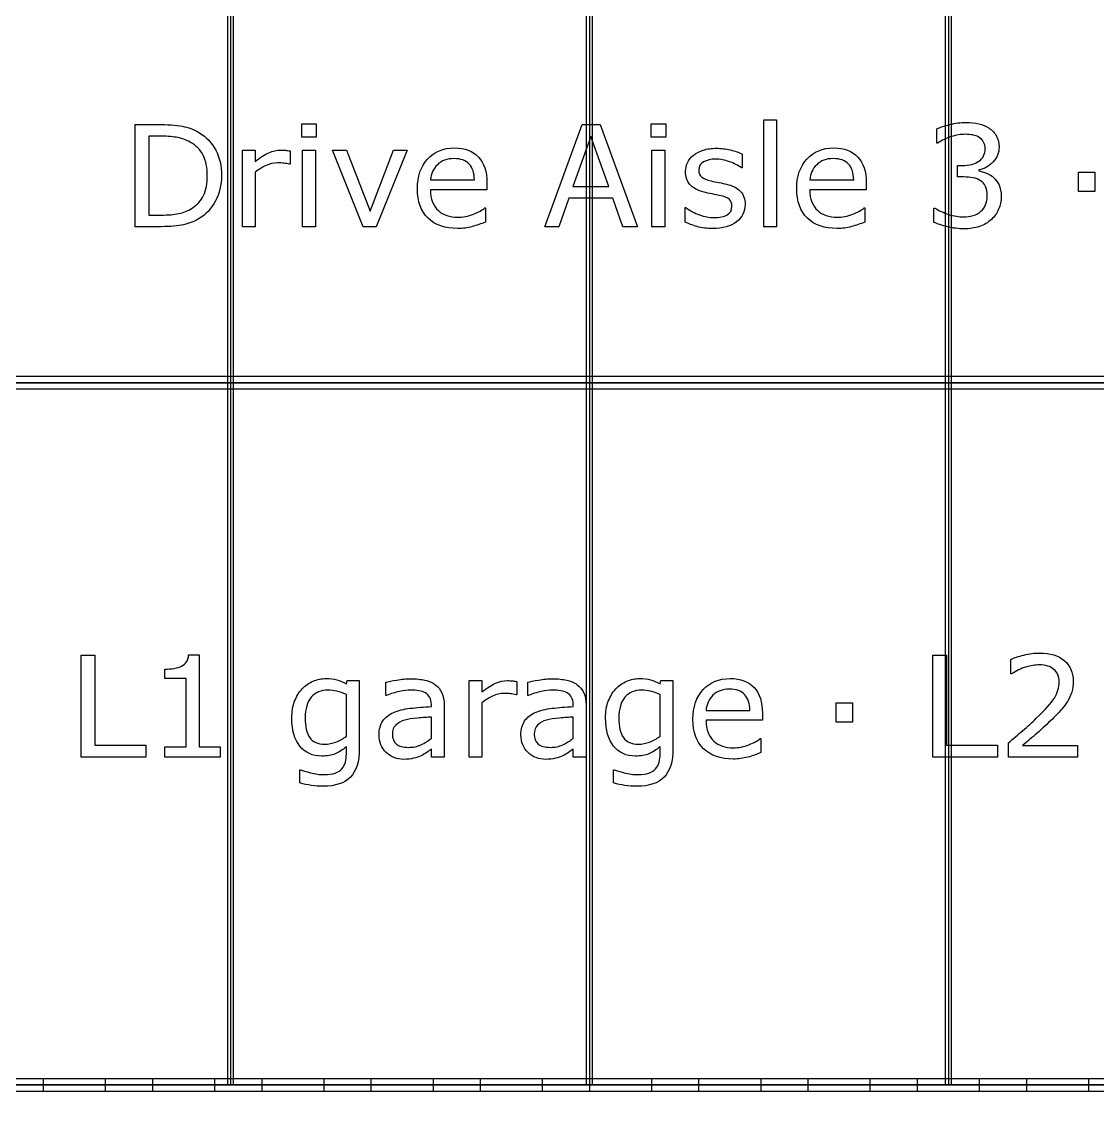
# Model space of a CAD drawing. Extents: x -13 to 750, y 12 to 2314.
# Drawn here: x 105.6 to 174.6, y 293.4 to 364 of the extents above; entities that cross this region are included whole.
import ezdxf

# ---------------------------------------------------------------- set-up
doc = ezdxf.new("R2010")
doc.units = 0
doc.layers.get('0').update_dxf_attribs({"linetype": 'CONTINUOUS'})

msp = doc.modelspace()

# ---------------------------------------------------------------- linework, layer by layer
at = {"color": 7}
for points in [[(118.80078, 553.89), (118.80078, 295.89), (119.19922, 295.89), (119.19922, 553.89)], [(141.80078, 553.89), (141.80078, 295.89), (142.19922, 295.89), (142.19922, 553.89)], [(164.80078, 553.89), (164.80078, 295.89), (165.19922, 295.89), (165.19922, 553.89)], [(44, 366.89), (268, 366.89), (268, 340.89), (44, 340.89)], [(124.49341, 356.6203), (123.56177, 356.6203), (123.56177, 357.4772), (124.49341, 357.4772)], [(145.073, 350.89), (144.14575, 350.89), (143.50415, 352.7137), (140.67407, 352.7137), (140.03247, 350.89), (139.14917, 350.89), (141.53101, 357.4335), (142.69116, 357.4335)], [(146.88794, 356.6205), (145.9563, 356.6205), (145.9563, 357.4774), (146.88794, 357.4774)], [(153.99393, 350.89), (153.16775, 350.89), (153.16775, 357.7279), (153.99393, 357.7279)], [(143.23608, 353.4608), (142.08911, 356.6732), (140.93774, 353.4608)], [(124.44071, 350.8898), (123.61454, 350.8898), (123.61454, 355.7985), (124.44071, 355.7985)], [(130.3206, 355.7985), (128.33427, 350.8898), (127.5037, 350.8898), (125.53056, 355.7985), (126.42704, 355.7985), (127.94755, 351.8918), (129.45487, 355.7985)], [(146.83524, 350.89), (146.00906, 350.89), (146.00906, 355.7987), (146.83524, 355.7987)], [(118.42456, 354.1551), (118.42456, 354.1551)], [(174.38895, 353.1356), (173.33865, 353.1356), (173.33865, 354.3793), (174.38895, 354.3793)], [(43.599609, 341.2904), (43.599609, 295.4896), (268.40039, 295.4896), (268.40039, 341.2904)], [(44, 340.89), (268, 340.89), (268, 295.89), (44, 295.89)], [(44.400391, 340.4896), (267.59961, 340.4896), (267.59961, 296.2904), (44.400391, 296.2904)], [(113.58179, 316.8901), (109.44214, 316.8901), (109.44214, 323.4336), (110.31226, 323.4336), (110.31226, 317.6635), (113.58179, 317.6635)], [(168.14868, 316.8901), (164.00903, 316.8901), (164.00903, 323.4336), (164.87915, 323.4336), (164.87915, 317.6635), (168.14868, 317.6635)], [(158.85425, 319.1357), (157.80396, 319.1357), (157.80396, 320.3794), (158.85425, 320.3794)], [(126.427, 318.2393), (126.427, 318.2393)], [(146.52759, 318.2393), (146.52759, 318.2393)], [(44, 295.89), (268, 295.89), (268, 151.89), (44, 151.89)], [(107, 296.2904), (107, 295.4896), (111, 295.4896), (111, 296.2904)], [(114, 296.2904), (114, 295.4896), (118, 295.4896), (118, 296.2904)], [(121, 296.2904), (121, 295.4896), (125, 295.4896), (125, 296.2904)], [(128, 296.2904), (128, 295.4896), (132, 295.4896), (132, 296.2904)], [(135, 296.2904), (135, 295.4896), (139, 295.4896), (139, 296.2904)], [(142, 296.2904), (142, 295.4896), (146, 295.4896), (146, 296.2904)], [(149, 296.2904), (149, 295.4896), (153, 295.4896), (153, 296.2904)], [(156, 296.2904), (156, 295.4896), (160, 295.4896), (160, 296.2904)], [(163, 296.2904), (163, 295.4896), (167, 295.4896), (167, 296.2904)], [(170, 296.2904), (170, 295.4896), (174, 295.4896), (174, 296.2904)]]:
    msp.add_lwpolyline(points, close=True, dxfattribs=at)
for points in [[(119, 553.89), (119, 295.89)], [(142, 553.89), (142, 295.89)], [(165, 553.89), (165, 295.89)], [(114.54858, 350.89), (112.89624, 350.89), (112.89624, 357.4335), (114.53101, 357.4335)], [(114.58374, 356.6863), (113.76636, 356.6863), (113.76636, 351.637), (114.58374, 351.637)], [(164.30787, 356.2382), (164.26397, 356.2382), (164.26397, 357.1567)], [(120.5911, 354.3752), (120.5911, 350.89), (119.76493, 350.89), (119.76493, 355.7987), (120.5911, 355.7987), (120.5911, 355.0736)], [(122.82792, 355.7457), (122.82788, 354.8976)], [(151.78343, 355.5479), (151.78343, 354.6646), (151.73953, 354.6646)], [(122.82788, 354.8976), (122.78398, 354.8976)], [(165.98219, 354.076), (165.58668, 354.076), (165.58668, 354.8055), (165.8943, 354.8055)], [(166.95781, 354.5287), (166.95781, 354.4667)], [(117.51489, 354.1679), (117.51489, 354.1681)], [(131.81474, 353.8913), (134.62724, 353.8913)], [(156.12088, 353.8915), (158.93338, 353.8915)], [(167.90264, 354.0405), (167.90262, 354.0409)], [(135.43144, 353.2585), (131.81474, 353.2585)], [(135.43139, 353.7067), (135.43144, 353.2585)], [(159.73758, 353.2587), (156.12088, 353.2587)], [(159.73753, 353.7069), (159.73758, 353.2587)], [(135.29081, 352.0895), (135.33471, 352.0895), (135.33471, 351.1886)], [(148.14041, 351.1844), (148.14041, 352.1117), (148.18431, 352.1117)], [(151.97684, 352.3044), (151.97684, 352.305)], [(159.59695, 352.0897), (159.64085, 352.0897), (159.64085, 351.1888)], [(164.07498, 351.1669), (164.07498, 352.0853), (164.14088, 352.0853)], [(116.31958, 323.4556), (117.00073, 323.4556), (117.00073, 317.5582), (118.33667, 317.5582), (118.33667, 316.8901)], [(169.05396, 322.2382), (169.01006, 322.2382), (169.01006, 323.1611)], [(118.33667, 316.8901), (114.79468, 316.8901), (114.79468, 317.5581), (116.15698, 317.5581), (116.15698, 321.9438), (114.79468, 321.9438), (114.79468, 322.5415)], [(126.42703, 321.5877), (126.47973, 321.7986), (127.25316, 321.7986), (127.25317, 317.4482)], [(129.0022, 320.854), (128.9583, 320.854), (128.9583, 321.6933)], [(135.11064, 320.3755), (135.11064, 316.89), (134.28446, 316.89), (134.28446, 321.7987), (135.11064, 321.7987), (135.11064, 321.0736)], [(137.34745, 321.7457), (137.34741, 320.8979)], [(138.09009, 320.854), (138.04619, 320.854), (138.04619, 321.6933)], [(146.52753, 321.5877), (146.58023, 321.7986), (147.35367, 321.7986), (147.35376, 317.4482)], [(126.427, 318.2392), (126.427, 320.9155)], [(137.34741, 320.8979), (137.30351, 320.8979)], [(146.52759, 318.2392), (146.52759, 320.9155)], [(131.87183, 320.1336), (131.87183, 320.261)], [(132.69365, 320.2209), (132.6936, 316.8901)], [(140.95972, 320.1336), (140.95972, 320.261)], [(141.78154, 320.2209), (141.78149, 316.8901)], [(149.47192, 319.8916), (152.28442, 319.8916)], [(131.87183, 318.0986), (131.87183, 319.4653)], [(140.95972, 318.0986), (140.95972, 319.4653)], [(153.08862, 319.2588), (149.47192, 319.2588)], [(153.08858, 319.707), (153.08862, 319.2588)], [(131.87183, 318.0985), (131.87183, 318.0986)], [(140.95972, 318.0985), (140.95972, 318.0986)], [(152.948, 318.0898), (152.9919, 318.0898), (152.9919, 317.1889)], [(173.2771, 316.8901), (168.84741, 316.8901), (168.84741, 317.8086)], [(126.42703, 317.1097), (126.42703, 317.558)], [(132.6936, 316.8901), (131.87183, 316.8901), (131.87183, 317.413)], [(141.78149, 316.8901), (140.95972, 316.8901), (140.95972, 317.413)], [(146.52753, 317.1097), (146.52753, 317.558)], [(169.75711, 317.6416), (173.27713, 317.6416), (173.2771, 316.8901)], [(123.44751, 315.2421), (123.44751, 316.0858), (123.49151, 316.0858)], [(143.5481, 315.2421), (143.5481, 316.0858), (143.592, 316.0858)]]:
    msp.add_lwpolyline(points, dxfattribs=at)
for points in [[(114.53101, 357.4335), (115.169677, 357.4335), (115.67651, 357.3866), (116.05151, 357.2928)], [(164.26397, 357.1567), (164.471977, 357.259233), (164.74883, 357.353), (165.09453, 357.438)], [(165.09453, 357.438), (165.443163, 357.525867), (165.780077, 357.5698), (166.10527, 357.5698)], [(166.10527, 357.5698), (166.42461, 357.5698), (166.70586, 357.540467), (166.94902, 357.4818)], [(166.94902, 357.4818), (167.192187, 357.423133), (167.411913, 357.329367), (167.6082, 357.2005)], [(115.62524, 356.5983), (115.335207, 356.656967), (114.98804, 356.6863), (114.58374, 356.6863)], [(116.05151, 357.2928), (116.429443, 357.202), (116.74878, 357.076033), (117.00952, 356.9149)], [(117.00952, 356.9149), (117.454833, 356.636567), (117.802003, 356.265967), (118.05103, 355.8031)], [(165.19557, 356.6601), (164.88209, 356.5605), (164.58619, 356.419867), (164.30787, 356.2382)], [(166.08326, 356.8095), (165.80494, 356.8095), (165.509043, 356.7597), (165.19557, 356.6601)], [(166.57105, 356.7655), (166.427497, 356.794833), (166.2649, 356.8095), (166.08326, 356.8095)], [(166.97535, 356.6073), (166.849377, 356.683433), (166.71461, 356.736167), (166.57105, 356.7655)], [(167.2566, 356.3129), (167.18922, 356.432967), (167.09547, 356.5311), (166.97535, 356.6073)], [(167.6082, 357.2005), (167.81914, 357.0599), (167.97881, 356.89), (168.08721, 356.6908)], [(168.08721, 356.6908), (168.19561, 356.4916), (168.24981, 356.2587), (168.24981, 355.9921)], [(116.44702, 356.2951), (116.189207, 356.441567), (115.91528, 356.542633), (115.62524, 356.5983)], [(117.24683, 355.4645), (117.068117, 355.8161), (116.801513, 356.092967), (116.44702, 356.2951)], [(131.63012, 355.2272), (132.069573, 355.698867), (132.64672, 355.9347), (133.36156, 355.9347)], [(133.36156, 355.9347), (134.023673, 355.9347), (134.53344, 355.741333), (134.89086, 355.3546)], [(149.29173, 355.794), (149.54661, 355.876), (149.83079, 355.917), (150.14427, 355.917)], [(150.14427, 355.917), (150.437237, 355.917), (150.733133, 355.8804), (151.03196, 355.8072)], [(155.93626, 355.2274), (156.375713, 355.699067), (156.95286, 355.9349), (157.6677, 355.9349)], [(157.6677, 355.9349), (158.329813, 355.9349), (158.83958, 355.741533), (159.197, 355.3548)], [(166.95777, 355.0824), (167.224377, 355.269867), (167.35768, 355.542333), (167.35768, 355.8998)], [(167.35768, 355.8998), (167.35768, 356.058), (167.323987, 356.1957), (167.2566, 356.3129)], [(168.24981, 355.9921), (168.24981, 355.628767), (168.120903, 355.310867), (167.86309, 355.0384)], [(117.51489, 354.1681), (117.51489, 354.680833), (117.425537, 355.112967), (117.24683, 355.4645)], [(118.05103, 355.8031), (118.30005, 355.340167), (118.42456, 354.790833), (118.42456, 354.1551)], [(120.5911, 355.0736), (120.919227, 355.337267), (121.207803, 355.5233), (121.45683, 355.6317)], [(121.45683, 355.6317), (121.708783, 355.743033), (121.96513, 355.7987), (122.22587, 355.7987)], [(122.22587, 355.7987), (122.369423, 355.7987), (122.473427, 355.794367), (122.53788, 355.7857)], [(122.53788, 355.7857), (122.602347, 355.779033), (122.699027, 355.7657), (122.82792, 355.7457)], [(130.97533, 353.3156), (130.97533, 354.118333), (131.193593, 354.755533), (131.63012, 355.2272)], [(133.31767, 355.2536), (132.875283, 355.2536), (132.522253, 355.123233), (132.25858, 354.8625)], [(134.29765, 354.8976), (134.083783, 355.134933), (133.757123, 355.2536), (133.31767, 355.2536)], [(134.89086, 355.3546), (135.251213, 354.967933), (135.43139, 354.418633), (135.43139, 353.7067)], [(148.28538, 354.9898), (148.37034, 355.168533), (148.49778, 355.3282), (148.6677, 355.4688)], [(148.6677, 355.4688), (148.831767, 355.606467), (149.039777, 355.714867), (149.29173, 355.794)], [(150.08279, 355.2183), (149.781037, 355.2183), (149.526157, 355.1597), (149.31815, 355.0425)], [(150.97049, 355.0557), (150.66873, 355.1641), (150.37283, 355.2183), (150.08279, 355.2183)], [(151.03196, 355.8072), (151.33372, 355.736867), (151.58421, 355.650433), (151.78343, 355.5479)], [(155.28147, 353.3158), (155.28147, 354.118533), (155.499733, 354.755733), (155.93626, 355.2274)], [(157.62381, 355.2538), (157.18143, 355.2538), (156.828403, 355.123433), (156.56473, 354.8627)], [(158.60379, 354.8978), (158.389923, 355.135133), (158.063263, 355.2538), (157.62381, 355.2538)], [(159.197, 355.3548), (159.557353, 354.968133), (159.73753, 354.418833), (159.73753, 353.7069)], [(121.27665, 354.8102), (121.039343, 354.698867), (120.810827, 354.553867), (120.5911, 354.3752)], [(122.01493, 354.9816), (121.76005, 354.9816), (121.513957, 354.924467), (121.27665, 354.8102)], [(122.42362, 354.9596), (122.309367, 354.974267), (122.173137, 354.9816), (122.01493, 354.9816)], [(122.78398, 354.8976), (122.660933, 354.926933), (122.540813, 354.9476), (122.42362, 354.9596)], [(132.25858, 354.8625), (131.99784, 354.6017), (131.849893, 354.277967), (131.81474, 353.8913)], [(134.62724, 353.8913), (134.624573, 354.3249), (134.51471, 354.660333), (134.29765, 354.8976)], [(148.16233, 354.4185), (148.16233, 354.620633), (148.203347, 354.811067), (148.28538, 354.9898)], [(149.31815, 355.0425), (149.110137, 354.928233), (149.00613, 354.756867), (149.00613, 354.5284)], [(149.00613, 354.5284), (149.00613, 354.3262), (149.06912, 354.173833), (149.1951, 354.0713)], [(151.73953, 354.6646), (151.528597, 354.819867), (151.27225, 354.950233), (150.97049, 355.0557)], [(156.56473, 354.8627), (156.303983, 354.6019), (156.156033, 354.278167), (156.12088, 353.8915)], [(158.93338, 353.8915), (158.930713, 354.3251), (158.82085, 354.660533), (158.60379, 354.8978)], [(165.8943, 354.8055), (166.339613, 354.8055), (166.694103, 354.8978), (166.95777, 355.0824)], [(167.86309, 355.0384), (167.608203, 354.768867), (167.306443, 354.598967), (166.95781, 354.5287)], [(117.2688, 352.8935), (117.43286, 353.233367), (117.51489, 353.658167), (117.51489, 354.1679)], [(118.42456, 354.1551), (118.42456, 353.560367), (118.29419, 353.0213), (118.03345, 352.5379)], [(148.4304, 353.6011), (148.251687, 353.823767), (148.16233, 354.096233), (148.16233, 354.4185)], [(149.1951, 354.0713), (149.318147, 353.968767), (149.517363, 353.8853), (149.79275, 353.8209)], [(149.79275, 353.8209), (149.945097, 353.785567), (150.11502, 353.7504), (150.30252, 353.7154)], [(166.58863, 354.023), (166.40113, 354.058333), (166.198983, 354.076), (165.98219, 354.076)], [(167.06764, 353.8384), (166.9358, 353.929267), (166.77613, 353.9908), (166.58863, 354.023)], [(166.95781, 354.4667), (167.098437, 354.443367), (167.25957, 354.393567), (167.44121, 354.3173)], [(167.37525, 353.4737), (167.30201, 353.628967), (167.199473, 353.750533), (167.06764, 353.8384)], [(167.44121, 354.3173), (167.62285, 354.2441), (167.77666, 354.151833), (167.90264, 354.0405)], [(167.90262, 354.0409), (168.043247, 353.9149), (168.15897, 353.7567), (168.24979, 353.5663)], [(131.66088, 351.4347), (131.203847, 351.8771), (130.97533, 352.504067), (130.97533, 353.3156)], [(131.81474, 353.2585), (131.81474, 352.9567), (131.86015, 352.693), (131.95097, 352.4674)], [(149.34886, 353.1001), (148.918193, 353.214367), (148.61204, 353.381367), (148.4304, 353.6011)], [(149.86302, 352.9859), (149.67552, 353.021233), (149.504133, 353.0593), (149.34886, 353.1001)], [(150.30252, 353.7154), (150.492947, 353.680067), (150.65115, 353.647733), (150.77713, 353.6184)], [(150.77713, 353.6184), (151.160917, 353.530533), (151.456813, 353.379667), (151.66482, 353.1658)], [(151.66482, 353.1658), (151.872833, 352.949), (151.97684, 352.661867), (151.97684, 352.3044)], [(155.96702, 351.4349), (155.509987, 351.8773), (155.28147, 352.504267), (155.28147, 353.3158)], [(156.12088, 353.2587), (156.12088, 352.9569), (156.16629, 352.6932), (156.25711, 352.4676)], [(167.48951, 352.8936), (167.48951, 353.128), (167.451423, 353.321367), (167.37525, 353.4737)], [(168.24979, 353.5663), (168.34061, 353.375833), (168.38602, 353.129733), (168.38602, 352.828)], [(116.53931, 352.0717), (116.864503, 352.2797), (117.107667, 352.553633), (117.2688, 352.8935)], [(118.03345, 352.5379), (117.775637, 352.054567), (117.431397, 351.679567), (117.00073, 351.4129)], [(131.95097, 352.4674), (132.04179, 352.2448), (132.1663, 352.0617), (132.3245, 351.9181)], [(150.32444, 352.8939), (150.207253, 352.920567), (150.053447, 352.951233), (149.86302, 352.9859)], [(150.96604, 352.639), (150.854713, 352.7386), (150.640847, 352.823567), (150.32444, 352.8939)], [(151.13304, 352.1996), (151.13304, 352.392933), (151.077373, 352.5394), (150.96604, 352.639)], [(156.25711, 352.4676), (156.34793, 352.245), (156.472443, 352.0619), (156.63065, 351.9183)], [(167.38844, 352.3047), (167.45582, 352.459967), (167.48951, 352.656267), (167.48951, 352.8936)], [(168.38602, 352.828), (168.38602, 352.529133), (168.33182, 352.2552), (168.22342, 352.0062)], [(114.58374, 351.637), (115.002687, 351.637), (115.367433, 351.667667), (115.67798, 351.729)], [(115.67798, 351.729), (115.991453, 351.790333), (116.278563, 351.904567), (116.53931, 352.0717)], [(132.3245, 351.9181), (132.476847, 351.7775), (132.657023, 351.672033), (132.86503, 351.6017)], [(133.55937, 351.4962), (133.89335, 351.4962), (134.228797, 351.562133), (134.56571, 351.694)], [(134.56571, 351.694), (134.905557, 351.828733), (135.147257, 351.960567), (135.29081, 352.0895)], [(148.18431, 352.1117), (148.44505, 351.915367), (148.735087, 351.758633), (149.05442, 351.6415)], [(150.82542, 351.6459), (151.0305, 351.763033), (151.13304, 351.9476), (151.13304, 352.1996)], [(151.97684, 352.305), (151.97684, 351.8568), (151.790803, 351.489133), (151.41873, 351.202)], [(156.63065, 351.9183), (156.78299, 351.7777), (156.963163, 351.672233), (157.17117, 351.6019)], [(157.86551, 351.4964), (158.199497, 351.4964), (158.534947, 351.562333), (158.87186, 351.6942)], [(158.87186, 351.6942), (159.2117, 351.828933), (159.453397, 351.960767), (159.59695, 352.0897)], [(164.14088, 352.0853), (164.3899, 351.921233), (164.68287, 351.785), (165.01979, 351.6766)], [(165.01979, 351.6766), (165.356703, 351.5682), (165.681897, 351.514), (165.99537, 351.514)], [(166.58424, 351.606), (166.792247, 351.667333), (166.960703, 351.758167), (167.08961, 351.8785)], [(167.08961, 351.8785), (167.224377, 352.007367), (167.323987, 352.149433), (167.38844, 352.3047)], [(168.22342, 352.0062), (168.11502, 351.7572), (167.962677, 351.5404), (167.76639, 351.3558)], [(115.99878, 351.013), (115.632567, 350.931), (115.149167, 350.89), (114.54858, 350.89)], [(117.00073, 351.4129), (116.701903, 351.228367), (116.36792, 351.095067), (115.99878, 351.013)], [(133.56811, 350.7755), (132.753657, 350.7755), (132.117913, 350.995233), (131.66088, 351.4347)], [(132.86503, 351.6017), (133.07597, 351.531367), (133.307417, 351.4962), (133.55937, 351.4962)], [(135.33471, 351.1886), (135.05639, 351.0714), (134.77221, 350.973267), (134.48217, 350.8942)], [(148.90066, 350.8988), (148.598907, 350.986667), (148.34549, 351.081867), (148.14041, 351.1844)], [(149.05442, 351.6415), (149.37376, 351.527233), (149.679913, 351.4701), (149.97288, 351.4701)], [(151.41873, 351.202), (151.04959, 350.914867), (150.54422, 350.7713), (149.90262, 350.7713)], [(149.97288, 351.4701), (150.33616, 351.4701), (150.62034, 351.5287), (150.82542, 351.6459)], [(157.87425, 350.7757), (157.059797, 350.7757), (156.424053, 350.995433), (155.96702, 351.4349)], [(157.17117, 351.6019), (157.38211, 351.531567), (157.613557, 351.4964), (157.86551, 351.4964)], [(159.64085, 351.1888), (159.36253, 351.0716), (159.07835, 350.973467), (158.78831, 350.8944)], [(164.9407, 350.8856), (164.58914, 350.970533), (164.300567, 351.0643), (164.07498, 351.1669)], [(165.99537, 351.514), (166.179943, 351.514), (166.376233, 351.544667), (166.58424, 351.606)], [(167.76639, 351.3558), (167.546663, 351.150733), (167.287387, 350.9984), (166.98856, 350.8988)], [(134.48217, 350.8942), (134.19213, 350.815067), (133.887443, 350.7755), (133.56811, 350.7755)], [(149.90262, 350.7713), (149.53934, 350.7713), (149.205353, 350.8138), (148.90066, 350.8988)], [(158.78831, 350.8944), (158.49827, 350.815267), (158.193583, 350.7757), (157.87425, 350.7757)], [(166.01297, 350.7538), (165.64969, 350.7538), (165.292267, 350.797733), (164.9407, 350.8856)], [(166.98856, 350.8988), (166.69266, 350.802133), (166.367463, 350.7538), (166.01297, 350.7538)], [(116.18335, 322.9986), (116.26245, 323.112867), (116.30786, 323.2652), (116.31958, 323.4556)], [(169.01006, 323.1611), (169.218067, 323.263633), (169.494923, 323.357367), (169.84063, 323.4423)], [(169.84063, 323.4423), (170.189263, 323.5273), (170.526177, 323.5698), (170.85137, 323.5698)], [(170.85137, 323.5698), (171.52227, 323.5698), (172.04815, 323.4072), (172.42901, 323.082)], [(115.38794, 322.5855), (115.59888, 322.6175), (115.758547, 322.6629), (115.86694, 322.7217)], [(115.86694, 322.7217), (116.001707, 322.794967), (116.107177, 322.887267), (116.18335, 322.9986)], [(170.82935, 322.8095), (170.562743, 322.8095), (170.274167, 322.762633), (169.96362, 322.6689)], [(171.76538, 322.5195), (171.542727, 322.712833), (171.230717, 322.8095), (170.82935, 322.8095)], [(172.42901, 323.082), (172.809863, 322.759733), (173.00029, 322.321733), (173.00029, 321.768)], [(114.79468, 322.5415), (114.979247, 322.5415), (115.177, 322.556167), (115.38794, 322.5855)], [(169.96362, 322.6689), (169.653073, 322.575167), (169.349853, 322.4316), (169.05396, 322.2382)], [(172.10376, 321.7241), (172.10376, 322.0639), (171.990967, 322.329033), (171.76538, 322.5195)], [(123.59695, 321.2757), (123.787383, 321.483767), (124.01883, 321.6449), (124.29129, 321.7591)], [(124.29129, 321.7591), (124.56375, 321.8763), (124.834747, 321.9349), (125.10428, 321.9349)], [(125.10428, 321.9349), (125.38846, 321.9349), (125.625763, 321.905567), (125.81619, 321.8469)], [(125.81619, 321.8469), (126.00955, 321.7909), (126.213163, 321.7045), (126.42703, 321.5877)], [(128.9583, 321.6933), (129.119433, 321.7373), (129.352343, 321.785633), (129.65703, 321.8383)], [(129.65703, 321.8383), (129.961717, 321.890967), (130.26201, 321.9173), (130.55791, 321.9173)], [(130.55791, 321.9173), (130.903617, 321.9173), (131.20391, 321.887967), (131.45879, 321.8293)], [(131.45879, 321.8293), (131.716603, 321.773967), (131.93926, 321.677267), (132.12676, 321.5392)], [(132.12676, 321.5392), (132.311327, 321.404467), (132.45195, 321.230167), (132.54863, 321.0163)], [(135.11064, 321.0736), (135.43876, 321.337267), (135.727333, 321.5233), (135.97636, 321.6317)], [(135.97636, 321.6317), (136.228313, 321.743033), (136.48466, 321.7987), (136.7454, 321.7987)], [(136.7454, 321.7987), (136.888953, 321.7987), (136.992957, 321.794367), (137.05741, 321.7857)], [(137.05741, 321.7857), (137.121877, 321.779033), (137.218557, 321.7657), (137.34745, 321.7457)], [(138.04619, 321.6933), (138.207323, 321.7373), (138.440233, 321.785633), (138.74492, 321.8383)], [(138.74492, 321.8383), (139.049607, 321.890967), (139.3499, 321.9173), (139.6458, 321.9173)], [(139.6458, 321.9173), (139.991507, 321.9173), (140.2918, 321.887967), (140.54668, 321.8293)], [(140.54668, 321.8293), (140.804493, 321.773967), (141.02715, 321.677267), (141.21465, 321.5392)], [(141.21465, 321.5392), (141.399223, 321.404467), (141.539847, 321.230167), (141.63652, 321.0163)], [(143.69745, 321.2757), (143.887877, 321.483767), (144.119323, 321.6449), (144.39179, 321.7591)], [(144.39179, 321.7591), (144.66425, 321.8763), (144.935243, 321.9349), (145.20477, 321.9349)], [(145.20477, 321.9349), (145.48895, 321.9349), (145.726257, 321.905567), (145.91669, 321.8469)], [(145.91669, 321.8469), (146.11005, 321.7909), (146.313663, 321.7045), (146.52753, 321.5877)], [(149.28731, 321.2275), (149.726763, 321.699167), (150.303913, 321.935), (151.01876, 321.935)], [(151.01876, 321.935), (151.680867, 321.935), (152.190633, 321.741633), (152.54806, 321.3549)], [(152.54806, 321.3549), (152.908407, 320.968233), (153.08858, 320.418933), (153.08858, 319.707)], [(171.79175, 320.6826), (171.999757, 321.004867), (172.10376, 321.352033), (172.10376, 321.7241)], [(173.00029, 321.768), (173.00029, 321.519), (172.968057, 321.2861), (172.90359, 321.0693)], [(123.10916, 320.4803), (123.22928, 320.787967), (123.391877, 321.0531), (123.59695, 321.2757)], [(124.177, 320.7354), (123.91626, 320.430733), (123.78589, 319.988367), (123.78589, 319.4083)], [(125.24927, 321.1924), (124.79517, 321.1924), (124.437747, 321.040067), (124.177, 320.7354)], [(125.81177, 321.1264), (125.62427, 321.1704), (125.43677, 321.1924), (125.24927, 321.1924)], [(126.427, 320.9155), (126.207273, 321.0151), (126.002197, 321.0854), (125.81177, 321.1264)], [(129.82837, 321.1001), (129.56177, 321.044767), (129.28638, 320.962733), (129.0022, 320.854)], [(130.55347, 321.1881), (130.33667, 321.1881), (130.09497, 321.158767), (129.82837, 321.1001)], [(131.06763, 321.1531), (130.903563, 321.176433), (130.732177, 321.1881), (130.55347, 321.1881)], [(131.4895, 321.0169), (131.372313, 321.084233), (131.23169, 321.129633), (131.06763, 321.1531)], [(131.77075, 320.7268), (131.706283, 320.849867), (131.612533, 320.946567), (131.4895, 321.0169)], [(131.87183, 320.261), (131.87183, 320.448533), (131.838137, 320.6038), (131.77075, 320.7268)], [(132.54863, 321.0163), (132.64531, 320.802433), (132.69365, 320.5373), (132.69365, 320.2209)], [(135.79618, 320.8105), (135.55888, 320.699167), (135.330367, 320.554167), (135.11064, 320.3755)], [(136.53446, 320.9819), (136.27958, 320.9819), (136.033487, 320.924767), (135.79618, 320.8105)], [(136.94316, 320.9599), (136.8289, 320.974567), (136.692667, 320.9819), (136.53446, 320.9819)], [(137.30351, 320.8979), (137.180463, 320.927233), (137.060347, 320.9479), (136.94316, 320.9599)], [(138.91626, 321.1001), (138.64966, 321.044767), (138.37427, 320.962733), (138.09009, 320.854)], [(139.64136, 321.1881), (139.42456, 321.1881), (139.18286, 321.158767), (138.91626, 321.1001)], [(140.15552, 321.1531), (139.991453, 321.176433), (139.820067, 321.1881), (139.64136, 321.1881)], [(140.57739, 321.0169), (140.460203, 321.084233), (140.31958, 321.129633), (140.15552, 321.1531)], [(140.85864, 320.7268), (140.794173, 320.849867), (140.700423, 320.946567), (140.57739, 321.0169)], [(140.95972, 320.261), (140.95972, 320.448533), (140.926027, 320.6038), (140.85864, 320.7268)], [(141.63652, 321.0163), (141.7332, 320.802433), (141.78154, 320.5373), (141.78154, 320.2209)], [(143.20966, 320.4803), (143.329773, 320.787967), (143.49237, 321.0531), (143.69745, 321.2757)], [(144.27759, 320.7354), (144.016843, 320.430733), (143.88647, 319.988367), (143.88647, 319.4083)], [(145.34985, 321.1924), (144.89575, 321.1924), (144.53833, 321.040067), (144.27759, 320.7354)], [(145.91235, 321.1264), (145.72485, 321.1704), (145.53735, 321.1924), (145.34985, 321.1924)], [(146.52759, 320.9155), (146.307863, 321.0151), (146.102783, 321.0854), (145.91235, 321.1264)], [(148.63253, 319.3159), (148.63253, 320.118633), (148.85079, 320.755833), (149.28731, 321.2275)], [(149.91577, 320.8628), (149.65503, 320.602), (149.50708, 320.278267), (149.47192, 319.8916)], [(150.97485, 321.2539), (150.53247, 321.2539), (150.179443, 321.123533), (149.91577, 320.8628)], [(151.95483, 320.8979), (151.740963, 321.135233), (151.414303, 321.2539), (150.97485, 321.2539)], [(152.28442, 319.8916), (152.281753, 320.3252), (152.17189, 320.660633), (151.95483, 320.8979)], [(170.63599, 319.3862), (171.19849, 319.931133), (171.583743, 320.363267), (171.79175, 320.6826)], [(172.90359, 321.0693), (172.842057, 320.855433), (172.749773, 320.651833), (172.62674, 320.4585)], [(122.93338, 319.3905), (122.93338, 319.812367), (122.991973, 320.175633), (123.10916, 320.4803)], [(129.44604, 319.76), (129.744873, 319.891867), (130.103763, 319.981233), (130.52271, 320.0281)], [(130.52271, 320.0281), (130.94165, 320.074767), (131.391357, 320.109933), (131.87183, 320.1336)], [(138.53394, 319.76), (138.832767, 319.891867), (139.191653, 319.981233), (139.6106, 320.0281)], [(139.6106, 320.0281), (140.02954, 320.074767), (140.479247, 320.109933), (140.95972, 320.1336)], [(143.03388, 319.3905), (143.03388, 319.812367), (143.092473, 320.175633), (143.20966, 320.4803)], [(172.22244, 319.9223), (172.0701, 319.746567), (171.884067, 319.551767), (171.66434, 319.3379)], [(172.62674, 320.4585), (172.51248, 320.276833), (172.377713, 320.0981), (172.22244, 319.9223)], [(123.44754, 317.5975), (123.104767, 318.0223), (122.93338, 318.619967), (122.93338, 319.3905)], [(123.78589, 319.4083), (123.78589, 318.8575), (123.88257, 318.44), (124.07593, 318.1558)], [(128.52319, 318.3142), (128.52319, 318.686267), (128.602293, 318.986567), (128.7605, 319.2151)], [(128.7605, 319.2151), (128.921633, 319.446567), (129.150147, 319.6282), (129.44604, 319.76)], [(130.17114, 319.2718), (129.93384, 319.204467), (129.741947, 319.099), (129.59546, 318.9554)], [(130.97974, 319.3993), (130.639893, 319.369967), (130.37036, 319.327467), (130.17114, 319.2718)], [(131.87183, 319.4653), (131.619877, 319.450633), (131.322513, 319.428633), (130.97974, 319.3993)], [(137.61108, 318.3142), (137.61108, 318.686267), (137.690183, 318.986567), (137.84839, 319.2151)], [(137.84839, 319.2151), (138.009523, 319.446567), (138.23804, 319.6282), (138.53394, 319.76)], [(139.25903, 319.2718), (139.02173, 319.204467), (138.829837, 319.099), (138.68335, 318.9554)], [(140.06763, 319.3993), (139.727783, 319.369967), (139.45825, 319.327467), (139.25903, 319.2718)], [(140.95972, 319.4653), (140.707767, 319.450633), (140.410403, 319.428633), (140.06763, 319.3993)], [(143.54804, 317.5975), (143.205267, 318.0223), (143.03388, 318.619967), (143.03388, 319.3905)], [(143.88647, 319.4083), (143.88647, 318.8575), (143.98315, 318.44), (144.17651, 318.1558)], [(149.31808, 317.435), (148.861047, 317.8774), (148.63253, 318.504367), (148.63253, 319.3159)], [(149.47192, 319.2588), (149.47192, 318.957), (149.51733, 318.6933), (149.60815, 318.4677)], [(169.77026, 318.5996), (170.080807, 318.863267), (170.369383, 319.125467), (170.63599, 319.3862)], [(171.66434, 319.3379), (171.35086, 319.030233), (171.02713, 318.7314), (170.69315, 318.4414)], [(129.59546, 318.9554), (129.448973, 318.8148), (129.37573, 318.62), (129.37573, 318.371)], [(138.68335, 318.9554), (138.536863, 318.8148), (138.46362, 318.62), (138.46362, 318.371)], [(168.84741, 317.8086), (169.15503, 318.072267), (169.462647, 318.335933), (169.77026, 318.5996)], [(124.07593, 318.1558), (124.26929, 317.871667), (124.59009, 317.7296), (125.03833, 317.7296)], [(125.03833, 317.7296), (125.278563, 317.7296), (125.518797, 317.775), (125.75903, 317.8658)], [(125.75903, 317.8658), (126.002197, 317.959533), (126.224853, 318.084033), (126.427, 318.2393)], [(128.98462, 317.1936), (128.677, 317.4866), (128.52319, 317.860133), (128.52319, 318.3142)], [(129.37573, 318.371), (129.37573, 318.089733), (129.460693, 317.8773), (129.63062, 317.7337)], [(131.20386, 317.6898), (131.444093, 317.804067), (131.66675, 317.9403), (131.87183, 318.0985)], [(138.07251, 317.1936), (137.76489, 317.4866), (137.61108, 317.860133), (137.61108, 318.3142)], [(138.46362, 318.371), (138.46362, 318.089733), (138.548583, 317.8773), (138.71851, 317.7337)], [(140.29175, 317.6898), (140.531983, 317.804067), (140.75464, 317.9403), (140.95972, 318.0985)], [(144.17651, 318.1558), (144.36987, 317.871667), (144.690673, 317.7296), (145.13892, 317.7296)], [(145.13892, 317.7296), (145.379153, 317.7296), (145.619387, 317.775), (145.85962, 317.8658)], [(145.85962, 317.8658), (146.102787, 317.959533), (146.325443, 318.084033), (146.52759, 318.2393)], [(149.60815, 318.4677), (149.69897, 318.2451), (149.823483, 318.062), (149.98169, 317.9184)], [(149.98169, 317.9184), (150.134037, 317.7778), (150.314213, 317.672333), (150.52222, 317.602)], [(152.2229, 317.6943), (152.562747, 317.829033), (152.804447, 317.960867), (152.948, 318.0898)], [(170.69315, 318.4414), (170.359163, 318.154267), (170.04715, 317.887667), (169.75711, 317.6416)], [(124.845, 316.9647), (124.25906, 316.9647), (123.79324, 317.175633), (123.44754, 317.5975)], [(125.71072, 317.1097), (125.485133, 317.013033), (125.19656, 316.9647), (124.845, 316.9647)], [(126.42703, 317.558), (126.17801, 317.358733), (125.93924, 317.2093), (125.71072, 317.1097)], [(126.36113, 316.5692), (126.405063, 316.730333), (126.42703, 316.9105), (126.42703, 317.1097)], [(127.25317, 317.4482), (127.25317, 316.6162), (127.064207, 316.005367), (126.68628, 315.6157)], [(130.10962, 316.7542), (129.667233, 316.7542), (129.292233, 316.900667), (128.98462, 317.1936)], [(129.63062, 317.7337), (129.80054, 317.5931), (130.059817, 317.5228), (130.40845, 317.5228)], [(130.40845, 317.5228), (130.69849, 317.5228), (130.963627, 317.578467), (131.20386, 317.6898)], [(131.573, 317.2021), (131.449953, 317.114233), (131.329837, 317.043933), (131.21265, 316.9912)], [(131.87183, 317.413), (131.798583, 317.363), (131.698973, 317.2927), (131.573, 317.2021)], [(139.19751, 316.7542), (138.75513, 316.7542), (138.38013, 316.900667), (138.07251, 317.1936)], [(138.71851, 317.7337), (138.88843, 317.5931), (139.147707, 317.5228), (139.49634, 317.5228)], [(139.49634, 317.5228), (139.78638, 317.5228), (140.051517, 317.578467), (140.29175, 317.6898)], [(140.66089, 317.2021), (140.537843, 317.114233), (140.417727, 317.043933), (140.30054, 316.9912)], [(140.95972, 317.413), (140.886473, 317.363), (140.786863, 317.2927), (140.66089, 317.2021)], [(144.9455, 316.9647), (144.35956, 316.9647), (143.89374, 317.175633), (143.54804, 317.5975)], [(145.81122, 317.1097), (145.585633, 317.013033), (145.29706, 316.9647), (144.9455, 316.9647)], [(146.52753, 317.558), (146.278503, 317.358733), (146.039733, 317.2093), (145.81122, 317.1097)], [(146.46163, 316.5692), (146.505563, 316.730333), (146.52753, 316.9105), (146.52753, 317.1097)], [(147.35376, 317.4482), (147.35376, 316.6162), (147.164797, 316.005367), (146.78687, 315.6157)], [(151.2253, 316.7758), (150.410847, 316.7758), (149.775107, 316.995533), (149.31808, 317.435)], [(150.52222, 317.602), (150.733153, 317.531667), (150.964597, 317.4965), (151.21655, 317.4965)], [(151.21655, 317.4965), (151.550537, 317.4965), (151.885987, 317.562433), (152.2229, 317.6943)], [(152.9919, 317.1889), (152.71358, 317.0717), (152.4294, 316.973567), (152.13936, 316.8945)], [(126.14141, 316.1561), (126.24395, 316.270367), (126.31719, 316.408067), (126.36113, 316.5692)], [(130.73804, 316.8242), (130.559327, 316.777533), (130.349853, 316.7542), (130.10962, 316.7542)], [(131.21265, 316.9912), (131.07495, 316.9238), (130.916747, 316.868133), (130.73804, 316.8242)], [(139.82593, 316.8242), (139.647217, 316.777533), (139.437743, 316.7542), (139.19751, 316.7542)], [(140.30054, 316.9912), (140.16284, 316.9238), (140.004637, 316.868133), (139.82593, 316.8242)], [(146.2419, 316.1561), (146.34444, 316.270367), (146.417683, 316.408067), (146.46163, 316.5692)], [(152.13936, 316.8945), (151.849327, 316.815367), (151.54464, 316.7758), (151.2253, 316.7758)], [(123.49151, 316.0858), (123.62627, 316.033133), (123.840137, 315.968667), (124.13311, 315.8924)], [(124.13311, 315.8924), (124.426077, 315.813333), (124.719043, 315.7738), (125.01201, 315.7738)], [(125.01201, 315.7738), (125.293263, 315.7738), (125.526173, 315.8075), (125.71074, 315.8749)], [(125.71074, 315.8749), (125.895313, 315.942233), (126.03887, 316.035967), (126.14141, 316.1561)], [(143.592, 316.0858), (143.726767, 316.033133), (143.940633, 315.968667), (144.2336, 315.8924)], [(144.2336, 315.8924), (144.526573, 315.813333), (144.819543, 315.7738), (145.11251, 315.7738)], [(145.11251, 315.7738), (145.393757, 315.7738), (145.626667, 315.8075), (145.81124, 315.8749)], [(145.81124, 315.8749), (145.995807, 315.942233), (146.13936, 316.035967), (146.2419, 316.1561)], [(124.177, 315.0882), (123.930907, 315.123533), (123.687743, 315.174833), (123.44751, 315.2421)], [(124.94165, 315.0312), (124.68091, 315.0312), (124.426027, 315.0502), (124.177, 315.0882)], [(126.68628, 315.6157), (126.308347, 315.226033), (125.726803, 315.0312), (124.94165, 315.0312)], [(144.27759, 315.0882), (144.031497, 315.123533), (143.788333, 315.174833), (143.5481, 315.2421)], [(145.04224, 315.0312), (144.781493, 315.0312), (144.52661, 315.0502), (144.27759, 315.0882)], [(146.78687, 315.6157), (146.408937, 315.226033), (145.827393, 315.0312), (145.04224, 315.0312)]]:
    msp.add_open_spline(points, degree=3, dxfattribs=at)

doc.saveas('drawing.dxf')
